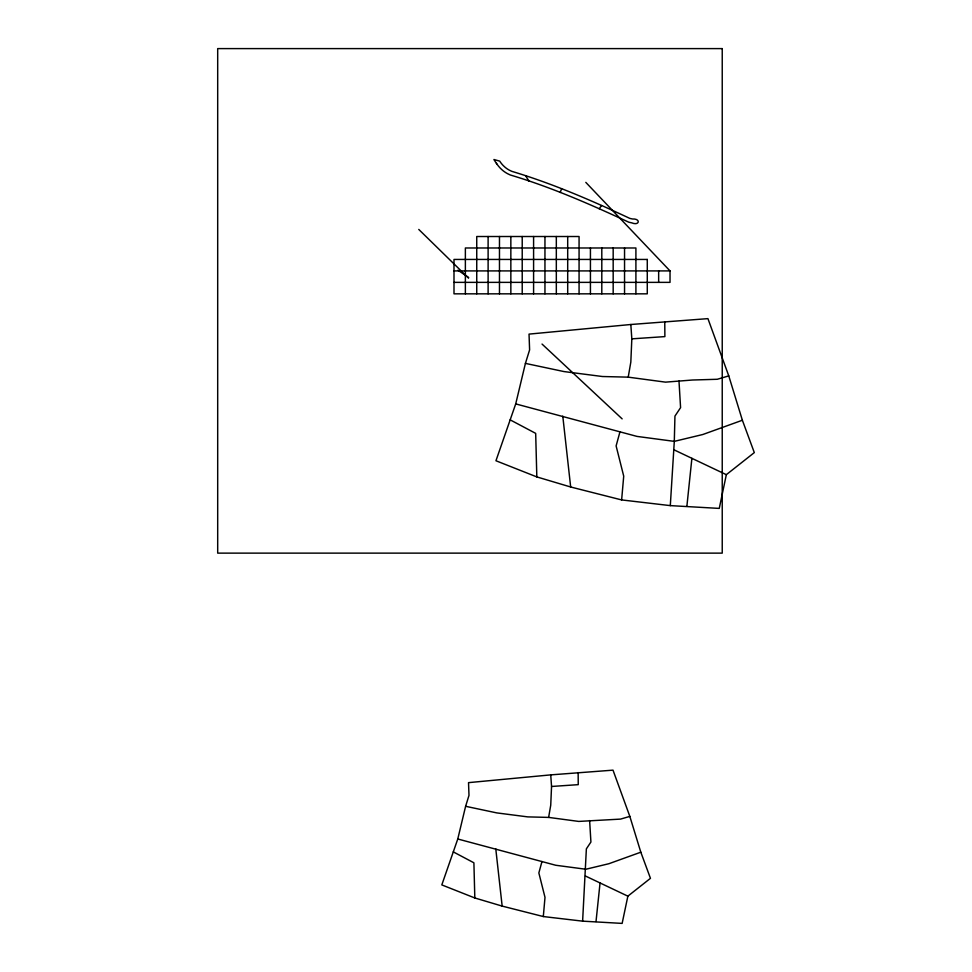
<?xml version="1.0" encoding="UTF-8"?>
<svg xmlns="http://www.w3.org/2000/svg" width="972" height="972" viewBox="0 0 972 972"><rect width="100%" height="100%" fill="white"/><g stroke="black" fill="none" stroke-linecap="round" stroke-linejoin="round"><path stroke-width="1.46" d="M550.735 774.878L551.549 786.47L550.735 805.205L548.621 817.403L527.796 816.893L496.777 812.896L465.612 806.298L457.776 838.994L441.81 884.909L474.822 897.97L502.16 906.098L543.312 916.547L582.617 921.152L622.141 923.4L627.863 896.16L650.45 878.324L640.815 852.201L629.832 816.395L613.004 770.152L550.735 774.878L468.528 782.642L468.99 795.388L465.612 806.298M630.828 324.502L631.824 338.851L630.828 362.058L628.216 377.148L602.421 376.516L564.015 371.571L525.415 363.394L515.719 403.902L495.951 460.752L536.823 476.912L570.673 486.996L621.63 499.924L670.303 505.622L719.256 508.405L726.339 474.676L754.308 452.6L742.377 420.244L728.769 375.897L707.932 318.634L630.828 324.502L529.035 334.113L529.606 349.896L525.415 363.394M582.617 921.152L586.371 848.848L590.915 842.031L589.627 820.575M670.303 505.622L674.301 441.361L674.945 416.101L680.582 407.645L678.991 381.073M543.312 916.547L545 897.35L538.853 872.941L541.975 861.496M621.63 499.924L623.72 476.159L616.114 445.917L619.978 431.762M596.018 921.529L600.052 882.953M686.9 506.096L691.894 458.322M560.176 192.468L561.622 188.799M599.214 208.749L601.571 205.529M742.377 420.244L702.817 434.508L674.301 441.361L637.037 436.416L515.719 403.902M640.815 852.201L608.873 863.719L585.849 869.247L555.753 865.262L457.776 838.994M728.769 375.897L717.287 379.274L692.465 380.016L665.516 382.142L628.216 377.148M629.832 816.395L620.561 819.104L578.753 821.425L548.621 817.403M631.824 338.851L664.884 336.604L664.763 321.635M551.549 786.47L578.243 784.659L578.146 772.57M453.997 270.909L670.024 270.909L670.024 282.366L453.997 282.366M673.778 449.72L726.339 474.676M585.423 876.003L627.863 896.16M510.166 419.855L535.681 433.366L536.823 476.912M453.292 851.885L473.899 862.796L474.822 897.97M457.933 270.204L468.674 277.53M542.036 344.064L622.141 418.871M418.762 229.428L468.528 278.114M585.812 182.371L670.024 270.909M496.85 163.976L496.413 163.345M525.84 176.126L529.06 181.266M562.788 416.15L570.673 486.996M495.781 848.896L502.16 906.098M658.652 270.909L658.652 282.366M635.907 293.836L635.907 247.982L465.369 247.982L465.369 293.836M624.546 247.982L624.546 293.836M613.174 247.982L613.174 293.836M601.802 247.982L601.802 293.836M590.429 247.982L590.429 293.836M579.069 293.836L579.069 236.512L476.742 236.512L476.742 293.836M567.697 236.512L567.697 293.836M556.324 236.512L556.324 293.836M544.952 236.512L544.952 293.836M533.592 236.512L533.592 293.836M522.219 236.512L522.219 293.836M510.847 236.512L510.847 293.836M499.474 236.512L499.474 293.836M488.114 236.512L488.114 293.836M496.413 163.345A57.64 57.64 0 0 1 493.946 159.517L499.73 161.133A27.095 27.095 0 0 0 503.253 165.58L504.954 167.16A25.551 25.551 0 0 0 509.498 170.246L511.394 171.145A30.363 30.363 0 0 0 511.989 171.4C552.582 183.574 591.498 200.426 629.71 218.348A49.098 49.098 0 0 0 632.541 218.992C640.9 218.53 639.54 226.087 631.764 222.855A52.986 52.986 0 0 1 628.69 222.151C590.271 204.327 551.294 187.195 510.519 175.057A33.898 33.898 0 0 1 509.85 174.778L507.651 173.721A29.5 29.5 0 0 1 502.415 170.173L500.471 168.363A35.806 35.806 0 0 1 496.862 163.976M722.232 48.6L217.692 48.6L217.692 553.129L722.232 553.129L722.232 48.6M647.279 259.439L453.997 259.439L453.997 293.836L647.279 293.836L647.279 259.439"/></g></svg>
